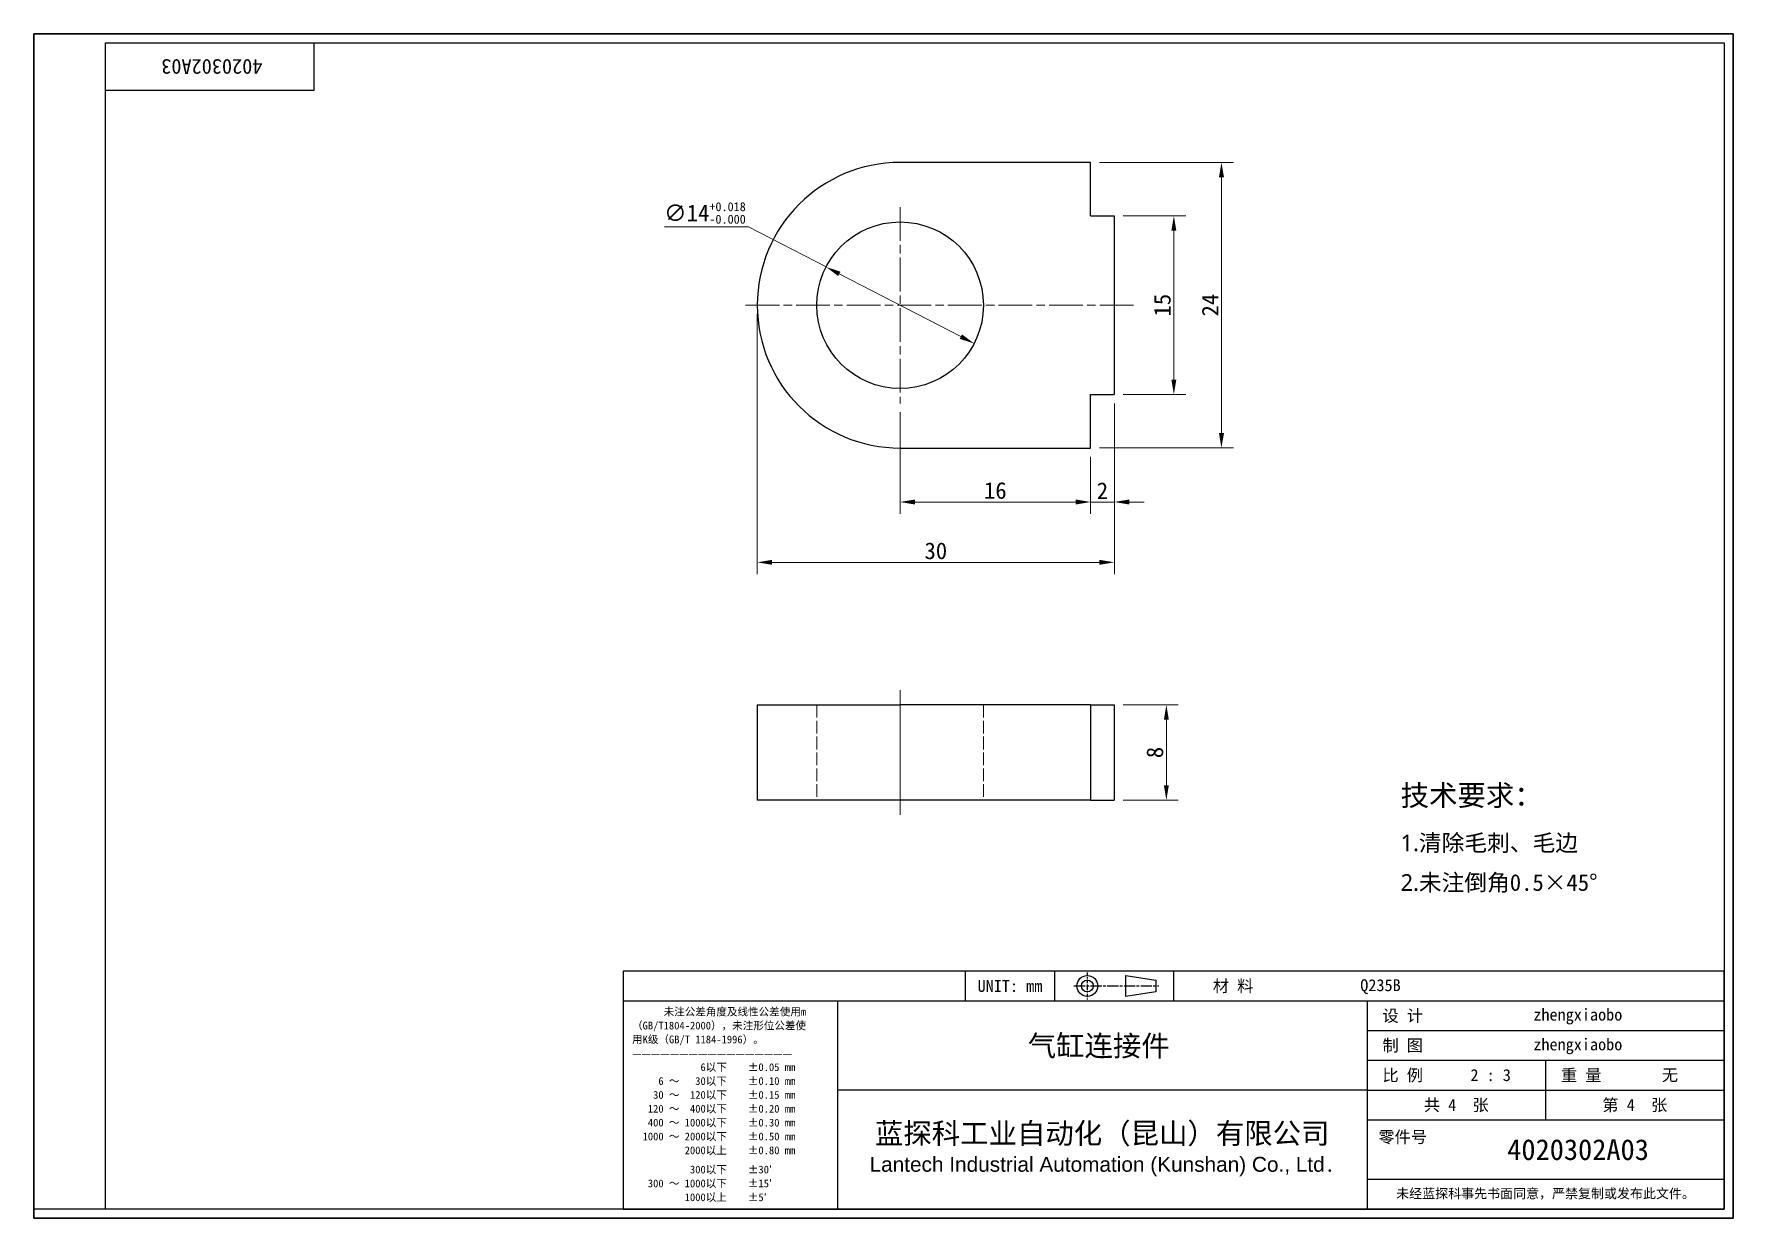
# Model space of a CAD drawing. Header units: millimetres. Extents: x 3 to 146, y 3 to 102.
import ezdxf
from ezdxf.enums import TextEntityAlignment as Align

# ---------------------------------------------------------------- set-up
doc = ezdxf.new("R2010")
doc.units = ezdxf.units.MM
doc.header["$LTSCALE"] = 0.5
doc.linetypes.add('CHAIN', pattern=[0.3543, 0.2362, -0.0295, 0.0591, -0.0295])
doc.linetypes.add('DASHED', pattern=[0.2067, 0.1654, -0.0413])
for name, color, linetype, lineweight in [('1', 7, 'Continuous', 18), ('可见 (ISO)', 7, 'Continuous', 25), ('可见窄的 (ISO)', 7, 'Continuous', 18), ('图框 (ISO)', 7, 'Continuous', 35), ('标题 (ISO)', 7, 'Continuous', 25)]:
    doc.layers.add(name, color=color, linetype=linetype, lineweight=lineweight)
for name, color, linetype, lineweight, true_color in [('中心标记 (ISO)', 1, 'CHAIN', 18, 0xff0000), ('中心线 (ISO)', 1, 'CHAIN', 18, 0xff0000), ('尺寸 (ISO)', 7, 'Continuous', 18, 0x008000), ('符号 (ISO)', 7, 'Continuous', 18, 0x008000), ('隐藏 (ISO)', 5, 'DASHED', 18, 0x0000ff)]:
    doc.layers.add(name, color=color, linetype=linetype, lineweight=lineweight, true_color=true_color)
doc.styles.add('文本样式164', font='SimSun.ttf')
doc.styles.add('文本样式165', font='SimSun.ttf')
doc.styles.add('文本样式74', font='SimSun.ttf')
doc.styles.add('最新国标', font='simfang.ttf')
doc.styles.add('注释文本 (ISO)', font='simfang.ttf')
doc.dimstyles.new('默认 (GB)', dxfattribs={"dimscale": 0.5, "dimtxt": 2.8, "dimasz": 2.5, "dimexe": 2, "dimexo": 1.5, "dimgap": 0.5, "dimtad": 1, "dimtoh": 1, "dimdsep": 46, "dimtxsty": '最新国标', "dimcen": 0.09, "dimdle": 10, "dimclrd": 256, "dimclre": 256, "dimclrt": 256, "dimaunit": 1, "dimadec": 3, "dimazin": 2, "dimtfac": 0.535714, "dimtmove": 0, "dimatfit": 3, "dimfxl": 0, "dimtolj": 1, "dimtzin": 0, "dimlwd": -1, "dimlwe": -1, "dimarcsym": 0})

# ---------------------------------------------------------------- blocks, each defined once
blk = doc.blocks.new('图框 最新国标')
at = {"layer": '图框 (ISO)'}
for p, q in [((6, 7), (6, 204.5)), ((6, 204.5), (291.5, 204.5)), ((291.5, 204.5), (291.5, 5.5)), ((6, 7), (6, 5.5)), ((6, 7), (6, 5.5)), ((291.5, 5.5), (6, 5.5))]:
    blk.add_line(p, q, dxfattribs=at)
at = {"layer": '图框 (ISO)', "color": 7, "linetype": 'Continuous', "lineweight": 25}
for p, q in [((18, 203), (290, 203)), ((18, 7), (18, 203)), ((18, 203), (290, 203)), ((53, 203), (53, 195)), ((290, 203), (290, 7)), ((290, 203), (290, 7)), ((53, 195), (18, 195)), ((290, 7), (6, 7)), ((290, 7), (18, 7))]:
    blk.add_line(p, q, dxfattribs=at)
at = {"layer": '图框 (ISO)', "style": '文本样式74'}
blk.add_attdef('零件代号_001', (44.39, 200.25), '', height=2.5, rotation=180, dxfattribs=at)
blk = doc.blocks.new('标题栏 最新国标')
at = {"layer": '标题 (ISO)'}
for p, q in [((381.98, -183.84), (196.98, -183.84)), ((196.98, -183.84), (196.98, -223.84)), ((254.48, -183.84), (254.48, -188.84)), ((269.48, -183.84), (269.48, -188.84)), ((281.48, -188.09), (281.48, -184.59)), ((281.48, -184.59), (286.48, -185.34)), ((286.48, -185.34), (286.48, -187.34)), ((289.48, -183.84), (289.48, -188.84)), ((381.98, -223.84), (381.98, -183.84)), ((383.48, -183.84), (383.48, -225.34)), ((286.48, -187.34), (281.48, -188.09)), ((196.98, -188.84), (381.98, -188.84)), ((232.98, -188.84), (232.98, -223.84)), ((321.98, -188.84), (321.98, -223.84)), ((321.98, -193.84), (381.98, -193.84)), ((321.98, -198.84), (381.98, -198.84)), ((351.98, -198.84), (351.98, -208.84)), ((321.98, -203.84), (232.98, -203.84)), ((321.98, -203.84), (381.98, -203.84)), ((321.98, -208.84), (381.98, -208.84)), ((321.98, -218.84), (381.98, -218.84)), ((196.98, -223.84), (381.98, -223.84)), ((383.48, -225.34), (196.98, -225.34))]:
    blk.add_line(p, q, dxfattribs=at)
at = {"layer": '标题 (ISO)', "linetype": 'CHAIN', "ltscale": 5.000333}
blk.add_line((274.98, -184.09), (274.98, -188.59), dxfattribs=at)
at = {"layer": '标题 (ISO)', "linetype": 'CHAIN', "ltscale": 15.834605}
blk.add_line((272.73, -186.34), (286.98, -186.34), dxfattribs=at)
at = {"layer": '标题 (ISO)'}
for radius in [1.75, 1]:
    blk.add_circle((274.98, -186.34), radius, dxfattribs=at)
at = {"layer": '1', "style": '文本样式164'}
for s, p in [('UNIT: mm', (261.98, -186.34)), ('材 料', (299.48, -186.34)), ('设 计', (327.98, -191.34)), ('制 图', (327.98, -196.34)), ('比 例', (327.98, -201.34)), ('重 量', (357.98, -201.34)), ('共 4  张', (336.98, -206.34)), ('第 4  张', (366.98, -206.34))]:
    blk.add_text(s, height=2, dxfattribs=at).set_placement(p, align=Align.MIDDLE_CENTER)
at = {"layer": '标题 (ISO)', "char_height": 2, "style": '注释文本 (ISO)'}
for s, insert, attachment_point, line_spacing_factor in [('{\\fSimSun|b0|i0|c134|p2;\\H0.65x;      未注公差角度及线性公差使用m\\P（GB/T1804-2000），未注形位公差使\\P用K级（GB/T 1184-1996）。\\P—————————————————\\P             6以下    ±0.05 mm\\P     6 ～   30以下    ±0.10 mm\\P    30 ～  120以下    ±0.15 mm\\P   120 ～  400以下    ±0.20 mm\\P   400 ～ 1000以下    ±0.30 mm\\P  1000 ～ 2000以下    ±0.50 mm\\P          2000以上    ±0.80 mm\\P\\H0.38462x;\\P\\H2.6x;           300以下    ±30′\\P   300 ～ 1000以下    ±15′\\P          1000以上    ±5′}', (198.48, -206.34), 4, 1.075116), ('{\\fMicrosoft YaHei|b0|i0|c134|p34;\\H1.75x;蓝探科工业自动化（昆山）有限公司\\P\\fArial|b0|i0|c0|p34;\\H0.71429x;Lantech Industrial Automation (Kunshan) Co., Ltd\\fFangSong|b0|i0|c134|p49;.\\H1.15195x; }', (277.48, -213.84), 5, 0.978695)]:
    blk.add_mtext(s, dxfattribs=dict(at, insert=insert, attachment_point=attachment_point, line_spacing_factor=line_spacing_factor))
at = {"layer": '标题 (ISO)', "attachment_point": 5, "style": '注释文本 (ISO)'}
for s, insert, char_height in [('\\fFangSong|b0|i0;零件号', (327.98, -211.84), 2), ('\\fSimSun|b0|i0;{\\H1.6000;未经蓝探科事先书面同意，严禁复制或发布此文件。}', (351.98, -221.34), 1.6)]:
    blk.add_mtext(s, dxfattribs=dict(at, insert=insert, char_height=char_height))
at = {"layer": '标题 (ISO)'}
for tag, p, height, style in [('材料_001', (320.84, -187.21), 2, '注释文本 (ISO)'), ('设计人_001', (349.92, -192.16), 2, '注释文本 (ISO)'), ('库存编号_001', (264.97, -198.15), 3.5, '文本样式165'), ('设计人_001', (349.92, -197.16), 2, '注释文本 (ISO)'), ('视图比例_001', (339.35, -202.33), 2, '注释文本 (ISO)'), ('质量\\P3;_001', (371.53, -202.3), 2, '注释文本 (ISO)'), ('零件代号_001', (345.54, -215.59), 3.5, '文本样式165')]:
    blk.add_attdef(tag, p, '', height=height, dxfattribs=dict(at, style=style))
blk = doc.blocks.new('*D5')
at = {"layer": 'Defpoints', "color": 0, "transparency": 16777216}
for p in [(93.77, 71.96), (91.77, 67.46), (91.77, 62.92)]:
    blk.add_point(p, dxfattribs=at)
at = {"layer": '尺寸 (ISO)', "color": 116, "true_color": 0x00803f, "transparency": 16777216}
for p, q in [((93.77, 71.21), (93.77, 61.92)), ((91.77, 66.71), (91.77, 61.92)), ((90.52, 62.92), (89.27, 62.92)), ((93.77, 62.92), (91.77, 62.92)), ((95.02, 62.92), (96.27, 62.92))]:
    blk.add_line(p, q, dxfattribs=at)
for points in [[(90.52, 63.13), (90.52, 62.71), (91.77, 62.92)], [(95.02, 63.13), (95.02, 62.71), (93.77, 62.92)]]:
    blk.add_solid(points, dxfattribs=at)
at = {"layer": '尺寸 (ISO)', "transparency": 16777216, "insert": (92.77, 63.87), "char_height": 1.4, "attachment_point": 5, "style": '最新国标'}
blk.add_mtext('\\A1;2', dxfattribs=at)
blk = doc.blocks.new('*D6')
at = {"layer": 'Defpoints', "color": 0, "transparency": 16777216}
for p in [(75.77, 71.21), (91.77, 67.46), (75.77, 62.92)]:
    blk.add_point(p, dxfattribs=at)
at = {"layer": '尺寸 (ISO)', "color": 116, "true_color": 0x00803f, "transparency": 16777216}
for p, q in [((75.77, 70.46), (75.77, 61.92)), ((91.77, 66.71), (91.77, 61.92)), ((90.52, 62.92), (77.02, 62.92))]:
    blk.add_line(p, q, dxfattribs=at)
for points in [[(77.02, 63.13), (77.02, 62.71), (75.77, 62.92)], [(90.52, 63.13), (90.52, 62.71), (91.77, 62.92)]]:
    blk.add_solid(points, dxfattribs=at)
at = {"layer": '尺寸 (ISO)', "transparency": 16777216, "insert": (83.77, 63.88), "char_height": 1.4, "attachment_point": 5, "style": '最新国标'}
blk.add_mtext('\\A1;16', dxfattribs=at)
blk = doc.blocks.new('*D7')
at = {"layer": 'Defpoints', "color": 0, "transparency": 16777216}
for p in [(63.77, 79.46), (93.77, 71.96), (63.77, 57.85)]:
    blk.add_point(p, dxfattribs=at)
at = {"layer": '尺寸 (ISO)', "color": 116, "true_color": 0x00803f, "transparency": 16777216}
for p, q in [((63.77, 78.71), (63.77, 56.85)), ((93.77, 71.21), (93.77, 56.85)), ((92.52, 57.85), (65.02, 57.85))]:
    blk.add_line(p, q, dxfattribs=at)
for points in [[(65.02, 58.06), (65.02, 57.64), (63.77, 57.85)], [(92.52, 58.06), (92.52, 57.64), (93.77, 57.85)]]:
    blk.add_solid(points, dxfattribs=at)
at = {"layer": '尺寸 (ISO)', "transparency": 16777216, "insert": (78.77, 58.81), "char_height": 1.4, "attachment_point": 5, "style": '最新国标'}
blk.add_mtext('\\A1;30', dxfattribs=at)
blk = doc.blocks.new('*D8')
at = {"layer": 'Defpoints', "color": 0, "transparency": 16777216}
for p in [(93.77, 86.96), (93.77, 71.96), (98.77, 71.96)]:
    blk.add_point(p, dxfattribs=at)
at = {"layer": '尺寸 (ISO)', "color": 116, "true_color": 0x00803f, "transparency": 16777216}
for p, q in [((94.52, 86.96), (99.77, 86.96)), ((98.77, 85.71), (98.77, 73.21)), ((94.52, 71.96), (99.77, 71.96))]:
    blk.add_line(p, q, dxfattribs=at)
for points in [[(98.56, 85.71), (98.98, 85.71), (98.77, 86.96)], [(98.56, 73.21), (98.98, 73.21), (98.77, 71.96)]]:
    blk.add_solid(points, dxfattribs=at)
at = {"layer": '尺寸 (ISO)', "transparency": 16777216, "insert": (97.81, 79.46), "char_height": 1.4, "attachment_point": 5, "rotation": 90, "style": '最新国标'}
blk.add_mtext('\\A1;15', dxfattribs=at)
blk = doc.blocks.new('*D9')
at = {"layer": 'Defpoints', "color": 0, "transparency": 16777216}
for p in [(91.77, 91.46), (102.77, 91.46), (91.77, 67.46)]:
    blk.add_point(p, dxfattribs=at)
at = {"layer": '尺寸 (ISO)', "color": 116, "true_color": 0x00803f, "transparency": 16777216}
for p, q in [((92.52, 91.46), (103.77, 91.46)), ((102.77, 68.71), (102.77, 90.21)), ((92.52, 67.46), (103.77, 67.46))]:
    blk.add_line(p, q, dxfattribs=at)
for points in [[(102.56, 90.21), (102.98, 90.21), (102.77, 91.46)], [(102.56, 68.71), (102.98, 68.71), (102.77, 67.46)]]:
    blk.add_solid(points, dxfattribs=at)
at = {"layer": '尺寸 (ISO)', "transparency": 16777216, "insert": (101.82, 79.46), "char_height": 1.4, "attachment_point": 5, "rotation": 90, "style": '最新国标'}
blk.add_mtext('\\A1;24', dxfattribs=at)
blk = doc.blocks.new('*D10')
at = {"layer": 'Defpoints', "color": 0, "transparency": 16777216}
for p in [(69.55, 82.67), (81.99, 76.24)]:
    blk.add_point(p, dxfattribs=at)
at = {"layer": '尺寸 (ISO)', "color": 116, "true_color": 0x00803f, "transparency": 16777216}
for p, q in [((63.02, 86.04), (55.97, 86.04)), ((69.55, 82.67), (63.02, 86.04)), ((80.88, 76.82), (70.66, 82.09))]:
    blk.add_line(p, q, dxfattribs=at)
for points in [[(70.76, 82.28), (70.56, 81.91), (69.55, 82.67)], [(80.97, 77), (80.78, 76.63), (81.99, 76.24)]]:
    blk.add_solid(points, dxfattribs=at)
at = {"layer": '尺寸 (ISO)', "transparency": 16777216, "insert": (59.37, 87.21), "char_height": 1.4, "attachment_point": 5, "style": '最新国标'}
blk.add_mtext('\\A1;∅14{\\H0.75;\\S+0.018^ -0.000;}', dxfattribs=at)
blk = doc.blocks.new('*D11')
at = {"layer": 'Defpoints', "color": 0, "transparency": 16777216}
for p in [(93.77, 45.87), (93.77, 37.87), (98.14, 37.87)]:
    blk.add_point(p, dxfattribs=at)
at = {"layer": '尺寸 (ISO)', "color": 116, "true_color": 0x00803f, "transparency": 16777216}
for p, q in [((94.52, 45.87), (99.14, 45.87)), ((98.14, 44.62), (98.14, 39.12)), ((94.52, 37.87), (99.14, 37.87))]:
    blk.add_line(p, q, dxfattribs=at)
for points in [[(97.93, 44.62), (98.35, 44.62), (98.14, 45.87)], [(97.93, 39.12), (98.35, 39.12), (98.14, 37.87)]]:
    blk.add_solid(points, dxfattribs=at)
at = {"layer": '尺寸 (ISO)', "transparency": 16777216, "insert": (97.18, 41.87), "char_height": 1.4, "attachment_point": 5, "rotation": 90, "style": '最新国标'}
blk.add_mtext('\\A1;8', dxfattribs=at)

msp = doc.modelspace()

# ---------------------------------------------------------------- linework, layer by layer
at = {"layer": '中心标记 (ISO)', "ltscale": 23.990969}
for p, q in [((75.769, 87.705), (75.769, 71.205)), ((95.377, 79.455), (62.762, 79.455))]:
    msp.add_line(p, q, dxfattribs=at)
at = {"layer": '中心线 (ISO)', "ltscale": 23.990969}
msp.add_line((75.769, 47.118), (75.769, 36.618), dxfattribs=at)
at = {"layer": '可见 (ISO)'}
for p, q in [((91.769, 91.455), (75.769, 91.455)), ((91.769, 86.955), (91.769, 91.455)), ((91.769, 86.955), (93.769, 86.955)), ((93.769, 86.955), (93.769, 71.955)), ((91.769, 67.455), (91.769, 71.955)), ((91.769, 71.955), (93.769, 71.955)), ((75.769, 67.455), (91.769, 67.455)), ((63.769, 45.868), (75.769, 45.868)), ((63.769, 45.868), (63.769, 37.868)), ((91.769, 45.868), (75.769, 45.868)), ((91.769, 45.868), (93.769, 45.868)), ((91.769, 45.868), (91.769, 37.868)), ((93.769, 45.868), (93.769, 37.868)), ((75.769, 37.868), (63.769, 37.868)), ((91.769, 37.868), (75.769, 37.868)), ((91.769, 37.868), (93.769, 37.868))]:
    msp.add_line(p, q, dxfattribs=at)
msp.add_circle((75.769, 79.455), 7, dxfattribs=at)
msp.add_arc((75.769, 79.455), 12, 90, 270, dxfattribs=at)
at = {"layer": '可见窄的 (ISO)'}
msp.add_line((75.769, 37.868), (75.769, 45.868), dxfattribs=at)
at = {"layer": '隐藏 (ISO)', "ltscale": 12.901145}
for p, q in [((68.769, 45.868), (68.769, 37.868)), ((82.769, 45.868), (82.769, 37.868))]:
    msp.add_line(p, q, dxfattribs=at)

# ---------------------------------------------------------------- block references
at = {"xscale": 0.5, "yscale": 0.5, "zscale": 0.5}
msp.add_blockref('图框 最新国标', (0, 0), dxfattribs=at).add_auto_attribs({'零件代号_001': '4020302A03'})
ref = msp.add_blockref('标题栏 最新国标', (-45.991, 115.422), dxfattribs=dict(xscale=0.5, yscale=0.5, zscale=0.5))
ref.add_attrib('零件代号_001', '4020302A03', (126.777, 7.625), dxfattribs={"layer": '标题 (ISO)', "height": 1.75, "style": '文本样式165'})
ref.add_attrib('库存编号_001', '气缸连接件', (86.493, 16.346), dxfattribs={"layer": '标题 (ISO)', "height": 1.75, "style": '文本样式165'})
ref.add_attrib('质量\\P3;_001', '无', (139.771, 14.27), dxfattribs={"layer": '标题 (ISO)', "height": 1, "style": '注释文本 (ISO)'})
ref.add_attrib('视图比例_001', '2 : 3', (123.686, 14.259), dxfattribs={"layer": '标题 (ISO)', "height": 1, "style": '注释文本 (ISO)'})
ref.add_attrib('设计人_001', 'zhengxiaobo', (128.969, 19.341), dxfattribs={"layer": '标题 (ISO)', "height": 1, "style": '注释文本 (ISO)'})
ref.add_attrib('设计人_001', 'zhengxiaobo', (128.969, 16.841), dxfattribs={"layer": '标题 (ISO)', "height": 1, "style": '注释文本 (ISO)'})
ref.add_attrib('材料_001', 'Q235B', (114.43, 21.816), dxfattribs={"layer": '标题 (ISO)', "height": 1, "style": '注释文本 (ISO)'})

# ---------------------------------------------------------------- texts
at = {"layer": '符号 (ISO)', "insert": (117.824, 34.61), "char_height": 1, "width": 19.51593, "attachment_point": 4, "line_spacing_factor": 1.428116, "style": '注释文本 (ISO)'}
msp.add_mtext('{\\H1.75x;技术要求：\\P\\fSegoe UI|b0|i0|c134|p34;\\H0.8x;1.\\fFangSong|b0|i0|c134|p49;清除毛刺、毛边\\P\\fSegoe UI|b0|i0|c134|p34;2.\\fFangSong|b0|i0|c134|p49;未注倒角\\fSimSun|b0|i0|c134|p2;0.5\\H1.00093x;×\\f仿宋_GB2312|b0|i0|c134|p0;\\H0.99907x;45\\fSimSun|b0|i0|c134|p2;°}', dxfattribs=at)

# ---------------------------------------------------------------- dimensions: what is measured, and where the dimension line sits
at = {"layer": '尺寸 (ISO)', "color": 116, "true_color": 0x00803f}
for base, p1, p2, angle, override, picture, middle in [((102.769, 91.455), (91.769, 67.455), (91.769, 91.455), 270, {"dimgap": 0.5, "dimtoh": 0, "dimdec": 2, "dimtol": 0, "dimlim": 0, "dimtp": 0, "dimtm": 0, "dimtdec": 2, "dimtofl": 0, "dimatfit": 1}, '*D9', (102.769, 79.455)), ((98.769, 71.955), (93.769, 86.955), (93.769, 71.955), 90, {"dimgap": 0.5, "dimtoh": 0, "dimdec": 2, "dimtol": 0, "dimlim": 0, "dimtp": 0, "dimtm": 0, "dimtdec": 2, "dimtofl": 0, "dimatfit": 1}, '*D8', (98.769, 79.455)), ((63.769, 57.849), (93.769, 71.955), (63.769, 79.455), 180, {"dimgap": 0.5, "dimtoh": 0, "dimdec": 2, "dimtol": 0, "dimlim": 0, "dimtp": 0, "dimtm": 0, "dimtdec": 2, "dimtofl": 0, "dimatfit": 1}, '*D7', (78.769, 57.849)), ((91.769, 62.92), (93.769, 71.955), (91.769, 67.455), 180, {"dimgap": 0.5, "dimtoh": 0, "dimdec": 2, "dimtol": 0, "dimlim": 0, "dimtp": 0, "dimtm": 0, "dimtdec": 2, "dimtofl": 1, "dimatfit": 1}, '*D5', (92.769, 62.92)), ((75.769, 62.92), (91.769, 67.455), (75.769, 71.205), 180, {"dimgap": 0.5, "dimtoh": 0, "dimdec": 2, "dimtol": 0, "dimlim": 0, "dimtp": 0, "dimtm": 0, "dimtdec": 2, "dimtofl": 0, "dimatfit": 1}, '*D6', (83.769, 62.92)), ((98.14, 37.868), (93.769, 45.868), (93.769, 37.868), 90, {"dimgap": 0.5, "dimtoh": 0, "dimdec": 2, "dimtol": 0, "dimlim": 0, "dimtp": 0, "dimtm": 0, "dimtdec": 2, "dimtofl": 0, "dimatfit": 1}, '*D11', (98.14, 41.868))]:
    dim = msp.add_linear_dim(base=base, p1=p1, p2=p2, angle=angle, dimstyle='默认 (GB)', override=override, dxfattribs=at)
    dim.commit()
    dim.dimension.update_dxf_attribs({"geometry": picture, "text_midpoint": middle, "dimtype": 160})
dim = msp.add_diameter_dim_2p(p1=(81.988, 76.243), p2=(69.549, 82.667), dimstyle='默认 (GB)', override={"dimgap": 0.5, "dimtih": 1, "dimdec": 2, "dimlfac": 1, "dimtol": 1, "dimlim": 0, "dimtp": 0.018, "dimtm": 1e-09, "dimtdec": 3, "dimatfit": 2}, dxfattribs=at)
dim.commit()
dim.dimension.update_dxf_attribs({"geometry": '*D10', "text_midpoint": (59.373, 86.038), "dimtype": 163})

doc.saveas('drawing.dxf')
